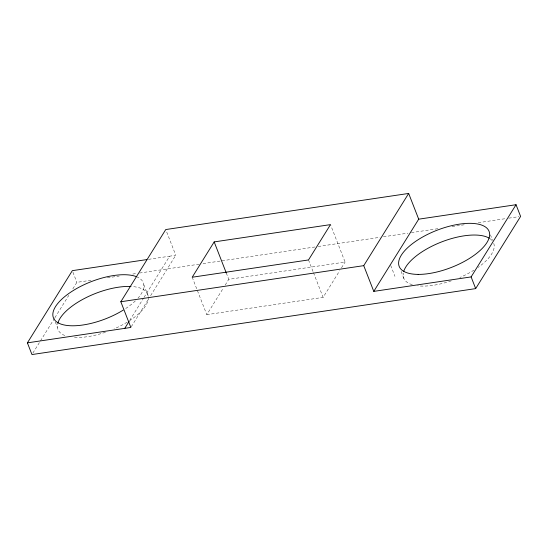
<?xml version="1.0" encoding="UTF-8"?>
<svg xmlns="http://www.w3.org/2000/svg" width="548" height="548" viewBox="0 0 548 548"><rect width="100%" height="100%" fill="white"/><g stroke="black" fill="none" stroke-linecap="round" stroke-linejoin="round"><path stroke-width="0.41" stroke-dasharray="2.74 2.06" d="M32.859 353.111L54.423 318.457M54.875 317.73L68.801 295.351M72.843 288.851L76.884 282.35L92.975 279.959M129.677 320.45L143.61 298.064M144.056 297.345L169.668 256.19L175.771 255.245L166.359 231.105M131.294 326.731L148.816 298.571M150.618 295.68L175.771 255.245M192.197 277.233L206.788 314.662L223.385 287.988M225.18 285.104L228.769 279.336L345.082 262.047L330.492 224.618M206.788 314.662L323.108 297.372L339.705 270.698M341.5 267.814L345.082 262.047M148.508 259.334L169.668 256.19M107.374 277.822L119.224 276.062M132.774 274.048L136.164 273.541M139.548 273.041L199.671 264.102M203.055 263.602L314.833 246.99M318.217 246.484L380.038 237.298M383.422 236.791L407.979 233.147M411.363 232.64L438.462 228.612M452.011 226.598L464.711 224.714M478.26 222.7L505.359 218.673M508.743 218.166L518.908 216.659M490.439 234.887L492.57 240.346M401.136 271.424L403.876 278.446M390.697 265.451L394.95 276.37M308.51 259.944L313.168 271.89M313.483 272.685L323.108 297.372M226.283 272.966L228.769 279.336M143.816 284.768L148.378 296.461A48.245 19.934 -21.3 0 0 131.794 286.522M72.939 272.212L76.884 282.35M55.327 321.984L57.451 327.437M493.755 243.374A48.245 19.934 -21.3 0 1 478.096 267.41M474.027 270.123A48.245 19.934 -21.3 0 1 459.875 277.507M451.264 280.836A48.245 19.934 -21.3 0 1 417.665 285.803M412.281 284.727A48.245 19.934 -21.3 0 1 403.301 273.116M489.857 238.579A48.245 19.934 -21.3 0 1 492.296 240.757M148.44 297.228A48.245 19.934 -21.3 0 1 130.054 320.354M127.15 322.197A48.245 19.934 -21.3 0 1 114.053 328.916M105.415 332.252A48.245 19.934 -21.3 0 1 72.535 337.26M64.794 335.513A48.245 19.934 -21.3 0 1 57.588 324.238M136.479 276.692A48.245 19.934 -21.3 0 1 138.048 298.091M135.37 300.886A48.245 19.934 -21.3 0 1 124.759 309.141"/><path stroke-width="0.82" d="M418.699 219.179L408.671 193.444L363.742 265.65L373.777 291.378L418.699 219.179L516.038 204.712L520.6 216.405L475.671 288.611L31.962 354.556L27.4 342.856L72.329 270.657L146.809 259.588M27.4 342.856L130.849 327.451L120.827 301.749L165.756 229.55L408.671 193.444M124.739 328.396L129.232 321.169M214.179 241.908L192.197 277.233L308.51 259.944L330.492 224.618L214.179 241.908L226.283 272.966M373.777 291.378L471.116 276.911L516.038 204.712M120.827 301.749L363.742 265.65M471.116 276.911L475.671 288.611M403.643 271.644A48.245 19.934 -21.3 0 1 441.393 242.011A48.245 19.934 -21.3 0 1 489.282 238.209M57.78 323.389A48.245 19.934 -21.3 0 1 85.748 297.804A48.245 19.934 -21.3 0 1 131.02 286.481M123.252 310.093A48.245 19.934 -21.3 0 1 60.232 323.82A48.245 19.934 -21.3 0 1 73.459 290.419A48.245 19.934 -21.3 0 1 136.479 276.692M418.165 274.397A48.245 19.934 -21.3 0 0 489.494 236.318A48.245 19.934 -21.3 0 0 424.693 235.887A48.245 19.934 -21.3 0 0 418.165 274.397"/></g></svg>
